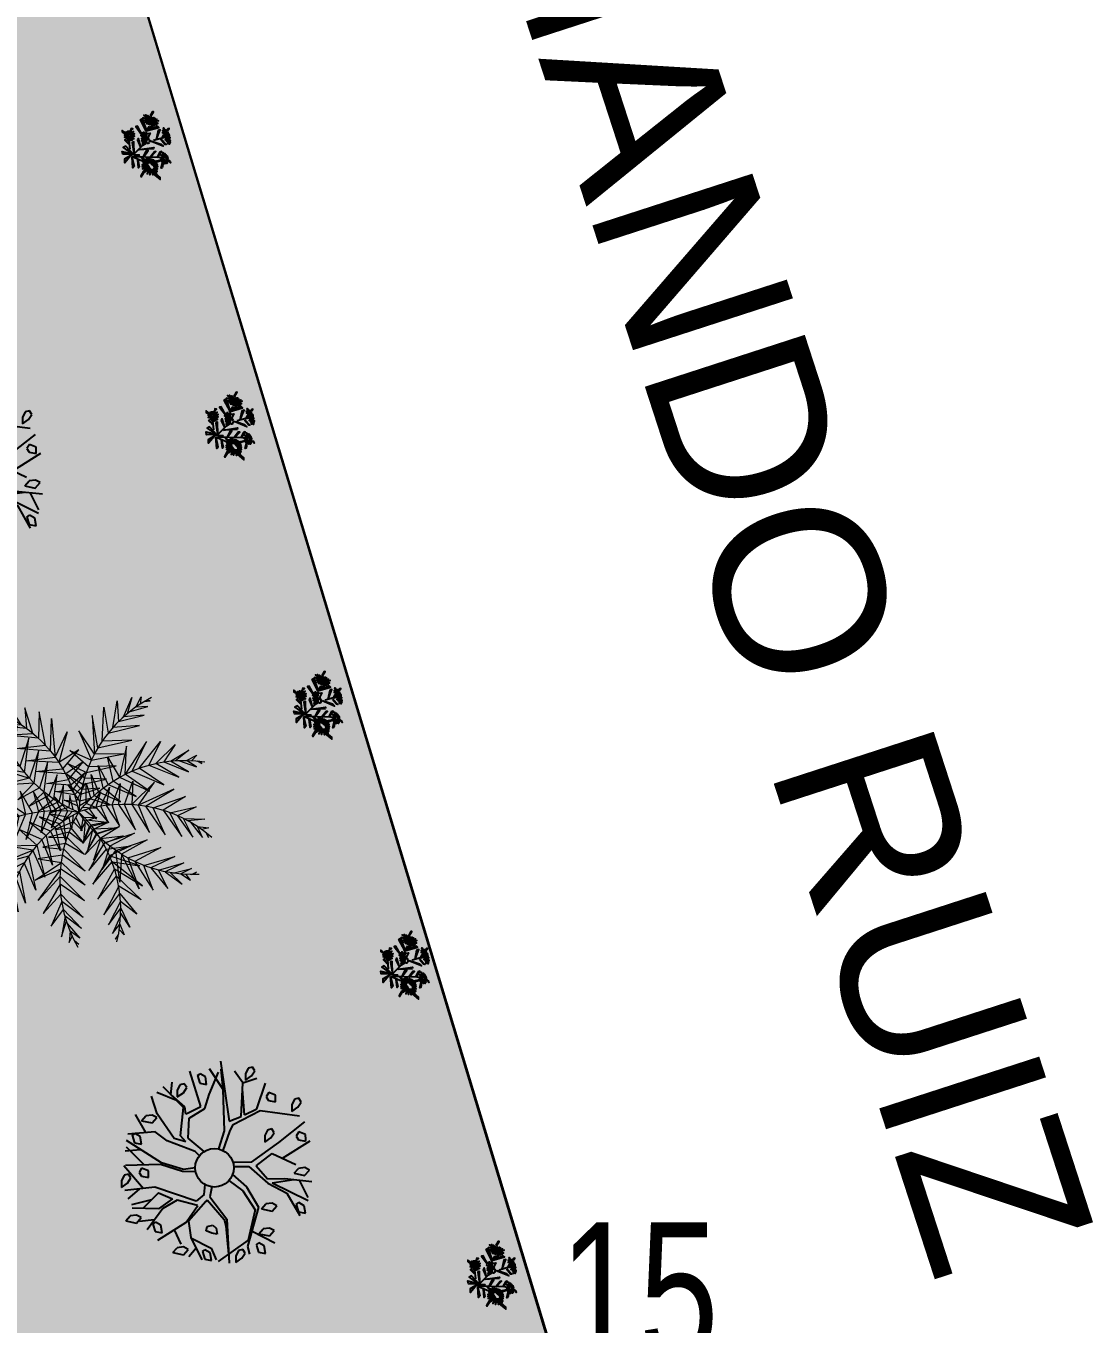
# Model space of a CAD drawing. Header units: millimetres. Extents: x 603916 to 1211550, y 1309898 to 2622648.
# Drawn here: x 604228.25 to 604245.7, y 1311117.87 to 1311139.11 of the extents above; entities that cross this region are included whole.
import ezdxf
from ezdxf.enums import TextEntityAlignment as Align

# ---------------------------------------------------------------- set-up
doc = ezdxf.new("R2010")
doc.units = ezdxf.units.MM
for name, color, linetype in [('ARBOLES', 102, 'Continuous'), ('FLORES', 7, 'Continuous'), ('FRAME 025', 7, 'Continuous'), ('MUEBLES', 1, 'Continuous'), ('PALME-1', 82, 'Continuous'), ('TEXTO 2', 7, 'Continuous')]:
    doc.layers.add(name, color=color, linetype=linetype)
doc.styles.add('PUNTOS PI', font='arial.ttf', dxfattribs={"height": 2.75})
doc.styles.add('TSN - Swis721 LtCn BT', font='swisscl.ttf')

# ---------------------------------------------------------------- blocks, each defined once
blk = doc.blocks.new('p_arbol04')
at = {"layer": 'ARBOLES'}
for p, q in [((-1.003, 0.765), (-1.206, 2.042)), ((-0.408, 1.55), (-1.03, 2.13)), ((-0.623, 1.751), (-0.408, 2.362)), ((0.051, 1.875), (0.346, 2.362)), ((0.761, 1.696), (0.543, 2.316)), ((0.739, 1.388), (0.805, 2.293)), ((0.772, 1.945), (1.1, 2.177)), ((-1.138, 1.515), (-1.476, 1.85)), ((-1.41, 1.113), (-1.364, 1.898)), ((-0.178, 0.97), (0.051, 1.875)), ((0.778, 1.371), (0.783, 1.942)), ((1.121, 1.006), (1.721, 1.988)), ((-1.98, 0.646), (-1.849, 1.574)), ((-1.07, 0.749), (-1.815, 1.547)), ((-0.375, 1.086), (-0.408, 1.55)), ((0.018, 0.878), (0.739, 1.388)), ((0.636, 1.196), (0.778, 1.371)), ((2.581, 1.481), (1.362, 0.043)), ((1.571, 1.059), (2.283, 1.298)), ((1.984, 0.831), (2.181, 1.574)), ((1.984, 0.831), (2.41, 1.295)), ((-1.718, 0.414), (-2.406, 1.04)), ((-0.047, 0.205), (-0.375, 1.086)), ((-0.014, 0.623), (-0.178, 0.97)), ((-0.014, 0.623), (0.018, 0.878)), ((0.117, 0.646), (0.608, 1.04)), ((0.608, 1.04), (1.158, 0.873)), ((0.704, 1.166), (0.636, 1.196)), ((0.708, 1.165), (1.121, 1.006)), ((1.034, -0.05), (1.984, 0.831)), ((1.158, 0.873), (1.571, 1.059)), ((2.541, 0.507), (2.64, 0.947)), ((-2.144, -0.12), (-2.668, 0.507)), ((-2.077, 0.227), (-2.603, 0.599)), ((-2.079, 0.738), (-2.537, 0.808)), ((-1.194, -0.839), (-1.718, 0.414)), ((-0.777, 0.094), (-1.07, 0.749)), ((-0.71, 0.11), (-1.003, 0.765)), ((0.136, -0.002), (0.117, 0.646)), ((1.722, -0.143), (2.541, 0.507)), ((2.541, 0.507), (2.934, 0.275)), ((-2.489, -0.25), (-2.832, 0.066)), ((-1.768, 0.206), (-2.439, 0.251)), ((-1.768, 0.206), (-1.62, -0.236)), ((-0.515, -0.225), (-0.777, 0.094)), ((-0.425, -0.127), (-0.71, 0.11)), ((-0.057, 0.021), (-0.047, 0.205)), ((1.362, 0.043), (1.722, -0.143)), ((1.82, -0.189), (2.383, 0.381)), ((-2.046, -0.213), (-2.865, -0.282)), ((-1.62, -0.236), (-2.144, -0.12)), ((-1.554, -0.375), (-2.046, -0.213)), ((-1.259, -0.955), (-1.554, -0.375)), ((0.496, -0.29), (1.034, -0.05)), ((0.551, -0.431), (1.132, -0.189)), ((1.132, -0.189), (1.362, -0.12)), ((1.362, -0.12), (2.246, -0.468)), ((1.82, -0.189), (2.214, -0.352)), ((2.214, -0.352), (3, -0.027)), ((-1.882, -1.048), (-2.898, -0.746)), ((-0.866, -0.885), (-0.616, -0.706)), ((2.246, -0.468), (2.934, -1.488)), ((-2.313, -0.92), (-2.505, -1.372)), ((-1.816, -1.071), (-2.144, -1.465)), ((-1.259, -0.978), (-1.882, -1.048)), ((-0.995, -1.071), (-1.816, -1.071)), ((-0.866, -0.885), (-1.194, -0.839)), ((-0.925, -1.07), (-1.039, -1.872)), ((-0.995, -1.07), (-0.925, -1.07)), ((-0.803, -1.07), (-0.978, -1.928)), ((-0.803, -1.071), (-0.801, -1.071)), ((-0.53, -0.911), (-0.801, -1.071)), ((-0.036, -1.178), (0.018, -1.72)), ((0.182, -1.14), (0.182, -1.72)), ((0.394, -1.003), (0.706, -1.349)), ((0.866, -1.332), (0.474, -0.903)), ((-2.144, -1.465), (-2.439, -2.184)), ((-2.153, -1.476), (-1.98, -2.161)), ((0.706, -1.349), (0.706, -2.138)), ((0.87, -1.512), (0.805, -2.045)), ((0.866, -1.332), (1.886, -1.558)), ((0.87, -1.512), (1.493, -1.628)), ((1.886, -1.558), (2.902, -1.744)), ((-2.287, -1.813), (-2.636, -1.813)), ((-0.978, -1.928), (-1.955, -2.892)), ((-1.039, -1.872), (-1.152, -2.045)), ((0.018, -1.72), (-0.178, -2.393)), ((0.182, -1.72), (-0.047, -2.416)), ((1.493, -1.628), (1.722, -2.416)), ((1.591, -1.966), (2.574, -2.254)), ((-1.98, -2.161), (-2.144, -2.509)), ((-1.152, -2.045), (-1.536, -2.447)), ((-0.047, -2.416), (-1.194, -2.973)), ((-0.178, -2.393), (-1.03, -2.857)), ((0.706, -2.138), (0.87, -2.787)), ((0.805, -2.045), (1.165, -2.44)), ((0.805, -2.231), (1.132, -3.437)), ((0.805, -2.231), (1.328, -2.67)), ((-1.03, -2.857), (-2.144, -2.602)), ((-1.525, -2.442), (-1.759, -2.685)), ((-0.735, -2.764), (-0.539, -3.53)), ((0.87, -2.787), (0.608, -3.553)), ((1.165, -2.44), (1.657, -3.135)), ((1.427, -2.811), (1.198, -3.367))]:
    blk.add_line(p, q, dxfattribs=at)
at = {"layer": 'ARBOLES', "color": 1}
for p, q in [((-0.431, 2.094), (-0.267, 1.802)), ((-0.431, 2.094), (-0.229, 2.094)), ((-0.079, 1.961), (-0.229, 2.094)), ((-0.965, 2.011), (-1.091, 1.802)), ((-1.091, 1.802), (-0.979, 1.616)), ((-0.979, 1.616), (-0.829, 1.802)), ((-0.965, 2.011), (-0.866, 1.988)), ((-0.829, 1.802), (-0.866, 1.988)), ((-0.267, 1.802), (-0.042, 1.802)), ((-0.042, 1.802), (-0.079, 1.961)), ((1.008, 1.882), (0.858, 1.749)), ((0.858, 1.749), (1.083, 1.696)), ((1.196, 1.935), (1.008, 1.882)), ((1.083, 1.696), (1.271, 1.722)), ((1.308, 1.855), (1.196, 1.935)), ((1.271, 1.722), (1.308, 1.855)), ((1.772, 1.719), (1.646, 1.51)), ((1.772, 1.719), (1.87, 1.696)), ((1.908, 1.51), (1.87, 1.696)), ((-2.254, 1.324), (-2.404, 1.191)), ((-2.066, 1.377), (-2.254, 1.324)), ((-1.954, 1.298), (-2.066, 1.377)), ((-1.991, 1.165), (-1.954, 1.298)), ((1.646, 1.51), (1.758, 1.324)), ((1.758, 1.324), (1.908, 1.51)), ((-2.404, 1.191), (-2.179, 1.138)), ((-2.179, 1.138), (-1.991, 1.165)), ((-1.691, 1.085), (-1.729, 0.953)), ((-1.729, 0.953), (-1.616, 0.767)), ((-1.541, 1.112), (-1.691, 1.085)), ((-1.579, 0.793), (-1.466, 0.899)), ((-1.466, 0.899), (-1.541, 1.112)), ((-1.616, 0.767), (-1.579, 0.793)), ((2.808, 0.634), (2.658, 0.501)), ((2.658, 0.501), (2.883, 0.448)), ((2.995, 0.687), (2.808, 0.634)), ((2.883, 0.448), (3.07, 0.475)), ((3.108, 0.608), (2.995, 0.687)), ((3.07, 0.475), (3.108, 0.608)), ((-3.093, 0.395), (-2.928, 0.103)), ((-3.093, 0.395), (-2.891, 0.395)), ((-2.928, 0.103), (-2.703, 0.103)), ((-2.741, 0.262), (-2.891, 0.395)), ((-2.703, 0.103), (-2.741, 0.262)), ((-2.614, -0.298), (-2.741, -0.507)), ((-2.614, -0.298), (-2.516, -0.322)), ((-2.479, -0.507), (-2.516, -0.322)), ((2.695, -0.322), (2.658, -0.454)), ((2.845, -0.295), (2.695, -0.322)), ((2.92, -0.507), (2.845, -0.295)), ((-2.741, -0.507), (-2.628, -0.693)), ((-2.628, -0.693), (-2.479, -0.507)), ((2.658, -0.454), (2.77, -0.64)), ((2.77, -0.64), (2.808, -0.613)), ((2.808, -0.613), (2.92, -0.507)), ((1.758, -1.091), (1.608, -1.224)), ((1.945, -1.038), (1.758, -1.091)), ((2.058, -1.118), (1.945, -1.038)), ((2.02, -1.251), (2.058, -1.118)), ((3.033, -1.091), (2.883, -1.224)), ((3.22, -1.038), (3.033, -1.091)), ((3.333, -1.118), (3.22, -1.038)), ((3.295, -1.251), (3.333, -1.118)), ((-2.868, -1.357), (-2.703, -1.649)), ((-2.868, -1.357), (-2.666, -1.357)), ((-2.516, -1.489), (-2.666, -1.357)), ((-2.479, -1.649), (-2.516, -1.489)), ((1.608, -1.224), (1.833, -1.277)), ((1.833, -1.277), (2.02, -1.251)), ((2.883, -1.224), (3.108, -1.277)), ((3.108, -1.277), (3.295, -1.251)), ((-2.703, -1.649), (-2.479, -1.649)), ((-1.669, -1.683), (-1.552, -1.621)), ((-1.61, -1.869), (-1.669, -1.683)), ((-1.523, -2.014), (-1.61, -1.869)), ((-1.552, -1.621), (-1.406, -1.724)), ((-1.406, -1.869), (-1.523, -2.014)), ((-1.406, -1.724), (-1.406, -1.869)), ((2.395, -1.834), (2.358, -1.967)), ((2.358, -1.967), (2.47, -2.153)), ((2.545, -1.808), (2.395, -1.834)), ((2.508, -2.126), (2.62, -2.02)), ((2.62, -2.02), (2.545, -1.808)), ((-2.239, -2.024), (-2.366, -2.233)), ((-2.366, -2.233), (-2.254, -2.418)), ((-2.254, -2.418), (-2.104, -2.233)), ((-2.239, -2.024), (-2.141, -2.047)), ((-2.104, -2.233), (-2.141, -2.047)), ((2.47, -2.153), (2.508, -2.126)), ((-0.019, -2.525), (0.146, -2.817)), ((-0.019, -2.525), (0.183, -2.525)), ((0.146, -2.817), (0.371, -2.817)), ((0.333, -2.657), (0.183, -2.525)), ((0.371, -2.817), (0.333, -2.657)), ((1.481, -2.551), (1.646, -2.843)), ((1.481, -2.551), (1.683, -2.551)), ((1.833, -2.684), (1.683, -2.551)), ((1.87, -2.843), (1.833, -2.684)), ((-1.654, -2.896), (-1.804, -3.029)), ((-1.804, -3.029), (-1.579, -3.082)), ((-1.466, -2.843), (-1.654, -2.896)), ((-1.579, -3.082), (-1.391, -3.055)), ((-1.354, -2.923), (-1.466, -2.843)), ((-1.391, -3.055), (-1.354, -2.923)), ((-1.194, -2.973), (-1.325, -3.182)), ((-0.979, -3.162), (-1.091, -3.347)), ((-0.866, -3.162), (-0.979, -3.135)), ((-0.829, -3.347), (-0.866, -3.162)), ((-0.656, -2.976), (-0.491, -3.268)), ((-0.656, -2.976), (-0.454, -2.976)), ((-0.304, -3.109), (-0.454, -2.976)), ((-0.267, -3.268), (-0.304, -3.109)), ((1.646, -2.843), (1.87, -2.843)), ((-1.091, -3.347), (-0.979, -3.533)), ((-0.979, -3.533), (-0.829, -3.347)), ((-0.491, -3.268), (-0.267, -3.268)), ((0.797, -3.245), (0.671, -3.454)), ((0.671, -3.454), (0.783, -3.639)), ((0.783, -3.639), (0.933, -3.454)), ((0.797, -3.245), (0.896, -3.268)), ((0.933, -3.454), (0.896, -3.268))]:
    blk.add_line(p, q, dxfattribs=at)
at = {"layer": 'ARBOLES'}
blk.add_circle((-0.03, -0.578), 0.6, dxfattribs=at)
blk = doc.blocks.new('A$C48C97B70')
at = {"layer": 'PALME-1', "lineweight": 5}
for p, q in [((2.072, 6.54), (2.171, 6.533)), ((2.216, 6.497), (2.072, 6.54)), ((2.109, 6.384), (2.41, 6.325)), ((2.556, 6.176), (2.109, 6.384)), ((2.315, 6.6), (2.309, 6.418)), ((2.41, 6.325), (2.315, 6.6)), ((2.552, 6.547), (2.605, 6.122)), ((2.687, 6.026), (2.552, 6.547)), ((2.903, 6.407), (2.793, 5.89)), ((2.912, 5.72), (2.903, 6.407)), ((2.171, 6.148), (2.687, 6.026)), ((2.793, 5.89), (2.171, 6.148)), ((3.221, 6.198), (3.009, 5.561)), ((3.129, 5.334), (3.221, 6.198)), ((2.251, 5.877), (2.912, 5.72)), ((3.009, 5.561), (2.251, 5.877)), ((3.21, 5.152), (3.477, 5.948)), ((3.477, 5.948), (3.277, 4.976)), ((2.388, 5.472), (3.129, 5.334)), ((3.21, 5.152), (2.388, 5.472)), ((3.277, 4.976), (3.756, 5.506)), ((3.756, 5.506), (3.328, 4.818)), ((2.535, 5.1), (3.277, 4.976)), ((3.328, 4.818), (2.535, 5.1)), ((3.909, 4.977), (3.328, 4.818)), ((3.377, 4.635), (3.909, 4.977)), ((2.683, 4.767), (3.377, 4.635)), ((3.409, 4.484), (2.683, 4.767)), ((3.925, 4.65), (3.409, 4.484)), ((3.435, 4.33), (3.925, 4.65)), ((5.099, 4.709), (4.7, 4.004)), ((4.863, 4.035), (5.099, 4.709)), ((5.621, 4.675), (4.863, 4.035)), ((5.049, 4.06), (5.621, 4.675)), ((1.109, 4.315), (1.959, 3.803)), ((1.771, 3.798), (1.109, 4.315)), ((1.619, 4.431), (2.125, 3.798)), ((1.959, 3.803), (1.619, 4.431)), ((2.169, 4.399), (2.125, 3.798)), ((2.314, 3.783), (2.169, 4.399)), ((2.871, 4.392), (3.435, 4.33)), ((3.454, 4.176), (2.871, 4.392)), ((3.893, 4.364), (3.454, 4.176)), ((3.464, 4.032), (3.893, 4.364)), ((4.221, 3.864), (4.266, 4.448)), ((4.266, 4.448), (4.368, 3.915)), ((4.516, 3.959), (4.561, 4.59)), ((4.561, 4.59), (4.7, 4.004)), ((5.248, 4.076), (5.963, 4.571)), ((5.963, 4.571), (5.505, 4.079)), ((5.691, 4.07), (6.298, 4.391)), ((6.298, 4.391), (5.897, 4.047)), ((0.788, 4.157), (1.318, 3.745)), ((1.572, 3.782), (0.788, 4.157)), ((2.483, 4.305), (2.467, 3.763)), ((2.621, 3.736), (2.483, 4.305)), ((2.742, 4.179), (2.773, 3.702)), ((2.911, 3.665), (2.742, 4.179)), ((2.956, 4.034), (3.027, 3.628)), ((3.19, 3.57), (2.956, 4.034)), ((3.012, 4.138), (3.464, 4.032)), ((3.469, 3.911), (3.012, 4.138)), ((3.468, 3.739), (3.827, 4.113)), ((3.827, 4.113), (3.469, 3.911)), ((3.685, 3.61), (3.842, 4.104)), ((3.842, 4.104), (3.836, 3.693)), ((3.945, 3.747), (4.03, 4.282)), ((4.03, 4.282), (4.076, 3.806)), ((4.7, 4.004), (5.327, 3.442)), ((5.327, 3.442), (4.863, 4.035)), ((5.049, 4.06), (5.724, 3.492)), ((5.724, 3.492), (5.248, 4.076)), ((5.505, 4.079), (6.145, 3.565)), ((6.145, 3.565), (5.691, 4.07)), ((5.897, 4.047), (6.422, 3.625)), ((6.068, 4.019), (6.59, 4.15)), ((6.422, 3.625), (6.068, 4.019)), ((6.59, 4.15), (6.19, 3.993)), ((0.485, 3.926), (0.936, 3.651)), ((1.136, 3.706), (0.485, 3.926)), ((0.936, 3.651), (0.485, 3.15)), ((1.318, 3.745), (0.768, 3.135)), ((0.768, 3.135), (1.136, 3.706)), ((1.771, 3.798), (1.195, 3.13)), ((1.195, 3.13), (1.572, 3.782)), ((1.595, 3.144), (1.959, 3.803)), ((2.125, 3.798), (1.595, 3.144)), ((1.958, 3.173), (2.314, 3.783)), ((2.467, 3.763), (1.958, 3.173)), ((2.375, 3.225), (2.621, 3.736)), ((2.773, 3.702), (2.375, 3.225)), ((2.661, 3.273), (2.911, 3.665)), ((3.181, 3.857), (3.468, 3.739)), ((3.462, 3.617), (3.181, 3.857)), ((3.836, 3.693), (4.254, 3.401)), ((4.254, 3.401), (3.945, 3.747)), ((4.076, 3.806), (4.544, 3.399)), ((4.544, 3.399), (4.221, 3.864)), ((4.368, 3.915), (4.964, 3.413)), ((4.964, 3.413), (4.516, 3.959)), ((6.261, 3.976), (6.658, 3.683)), ((6.462, 3.919), (6.749, 3.967)), ((6.658, 3.683), (6.462, 3.919)), ((6.749, 3.967), (6.592, 3.874)), ((6.706, 3.831), (6.813, 3.725)), ((6.813, 3.725), (6.759, 3.809)), ((0.108, 3.437), (0.277, 3.37)), ((0.398, 3.434), (0.108, 3.437)), ((0.236, 3.642), (0.655, 3.551)), ((0.772, 3.596), (0.236, 3.642)), ((0.588, 3.523), (0.242, 3.171)), ((0.242, 3.171), (0.398, 3.434)), ((0.485, 3.15), (0.772, 3.596)), ((3.027, 3.628), (2.661, 3.273)), ((2.982, 3.339), (3.19, 3.57)), ((3.302, 3.524), (2.982, 3.339)), ((3.333, 3.347), (3.387, 2.981)), ((3.581, 3.546), (3.927, 3.415)), ((3.927, 3.415), (3.685, 3.61)), ((0.172, 3.309), (0.083, 3.188)), ((0.083, 3.188), (0.123, 3.278)), ((2.517, 3.065), (2.973, 2.919)), ((3.058, 3.034), (2.517, 3.065)), ((3.248, 3.258), (2.731, 3.212)), ((2.731, 3.212), (3.134, 3.129)), ((3.331, 2.658), (3.058, 3.034)), ((3.134, 3.129), (3.331, 2.658)), ((3.387, 2.981), (3.248, 3.258)), ((3.534, 3.189), (3.34, 2.708)), ((3.34, 2.708), (3.598, 3.029)), ((3.494, 3.304), (3.845, 3.186)), ((3.845, 3.186), (3.534, 3.189)), ((3.598, 3.029), (4.106, 2.989)), ((4.106, 2.989), (3.647, 2.918)), ((2.305, 2.87), (2.804, 2.657)), ((2.885, 2.79), (2.305, 2.87)), ((2.804, 2.657), (3.166, 1.967)), ((3.27, 2.374), (2.885, 2.79)), ((2.973, 2.919), (3.27, 2.374)), ((3.647, 2.918), (3.373, 2.451)), ((3.373, 2.451), (3.71, 2.789)), ((3.785, 2.652), (3.45, 2.173)), ((3.71, 2.789), (4.331, 2.805)), ((4.331, 2.805), (3.785, 2.652)), ((1.871, 2.113), (2.646, 2.352)), ((2.103, 2.613), (2.646, 2.352)), ((2.729, 2.522), (2.103, 2.613)), ((2.646, 2.352), (3.06, 1.619)), ((3.166, 1.967), (2.729, 2.522)), ((3.45, 2.173), (3.866, 2.519)), ((3.953, 2.391), (3.586, 1.876)), ((3.866, 2.519), (4.646, 2.527)), ((4.646, 2.527), (3.953, 2.391)), ((1.792, 1.596), (2.581, 2.199)), ((2.516, 2.023), (1.792, 1.596)), ((2.581, 2.199), (1.871, 2.113)), ((2.516, 2.023), (2.926, 1.242)), ((3.06, 1.619), (2.581, 2.199)), ((3.586, 1.876), (4.066, 2.239)), ((3.926, 1.441), (4.066, 2.239)), ((4.172, 2.112), (3.926, 1.441)), ((4.066, 2.239), (4.908, 2.274)), ((4.908, 2.274), (4.172, 2.112)), ((4.35, 1.136), (4.172, 2.112)), ((2.457, 1.832), (1.821, 1.24)), ((2.926, 1.242), (2.457, 1.832)), ((4.3, 1.974), (5.183, 1.983)), ((4.3, 1.974), (4.35, 1.136)), ((5.183, 1.983), (4.444, 1.835)), ((4.444, 1.835), (4.68, 0.999)), ((4.68, 0.999), (4.639, 1.669)), ((4.639, 1.669), (5.461, 1.659)), ((5.461, 1.659), (4.789, 1.558)), ((1.821, 1.24), (2.399, 1.582)), ((2.369, 1.398), (1.925, 0.874)), ((2.764, 0.846), (2.369, 1.398)), ((2.399, 1.582), (2.764, 0.846)), ((4.789, 1.558), (5.053, 0.924)), ((5.053, 0.924), (4.963, 1.444)), ((4.963, 1.444), (5.636, 1.437)), ((5.636, 1.437), (5.112, 1.358)), ((5.112, 1.358), (5.431, 0.925)), ((1.925, 0.874), (2.347, 1.192)), ((2.338, 1.019), (2.097, 0.538)), ((2.647, 0.589), (2.338, 1.019)), ((2.347, 1.192), (2.647, 0.589)), ((5.431, 0.925), (5.223, 1.3)), ((5.289, 1.268), (5.782, 1.241)), ((5.782, 1.241), (5.48, 1.184)), ((5.48, 1.184), (5.67, 0.964)), ((5.67, 0.964), (5.609, 1.136)), ((5.724, 1.097), (5.874, 1.11)), ((5.874, 1.11), (5.78, 1.08)), ((2.097, 0.538), (2.337, 0.894)), ((2.338, 0.821), (2.539, 0.37)), ((2.351, 0.612), (2.242, 0.343)), ((2.242, 0.343), (2.366, 0.476)), ((2.539, 0.37), (2.351, 0.612)), ((2.384, 0.355), (2.464, 0.229)), ((2.464, 0.229), (2.394, 0.298))]:
    blk.add_line(p, q, dxfattribs=at)
for points in [[(2.155, 6.219), (2.027, 6.48), (2.16, 6.356)], [(2.156, 6.01), (2.325, 6.474), (2.155, 6.219)], [(2.17, 6.478), (2.241, 6.61), (2.176, 6.535)], [(2.17, 5.812), (1.897, 6.276), (2.16, 5.937)], [(2.191, 5.641), (2.448, 6.263), (2.17, 5.812)], [(2.271, 5.255), (2.584, 6.015), (2.227, 5.436)], [(2.227, 5.436), (1.748, 5.928), (2.191, 5.641)], [(4.393, 4.884), (4.496, 5.717), (4.256, 4.754)], [(4.545, 5.014), (4.834, 5.833), (4.75, 5.166)], [(4.907, 5.267), (5.211, 5.884), (5.087, 5.37)], [(5.242, 5.447), (5.588, 5.859), (5.357, 5.498)], [(5.621, 5.597), (5.824, 5.804), (5.752, 5.637)], [(5.87, 5.669), (6.018, 5.646), (5.926, 5.682)], [(2.346, 5.01), (1.67, 5.556), (2.271, 5.255)], [(2.418, 4.824), (2.773, 5.631), (2.346, 5.01)], [(4.256, 4.754), (4.053, 5.439), (4.142, 4.634)], [(5.087, 5.37), (5.76, 5.335), (5.242, 5.447)], [(5.424, 5.526), (5.918, 5.521), (5.621, 5.597)], [(2.418, 4.824), (1.666, 5.198), (2.495, 4.652)], [(2.57, 4.504), (2.932, 5.265), (2.495, 4.652)], [(4.019, 4.489), (3.686, 5.027), (4.142, 4.634)], [(4.393, 4.884), (5.273, 4.819), (4.545, 5.014)], [(4.75, 5.166), (5.571, 5.125), (4.907, 5.267)], [(2.495, 4.652), (1.781, 4.688), (2.57, 4.504)], [(2.749, 4.211), (3.062, 4.925), (2.665, 4.34)], [(3.836, 4.239), (3.531, 4.739), (3.925, 4.367)], [(4.142, 4.634), (4.98, 4.546), (4.256, 4.754)], [(2.665, 4.34), (2.047, 4.205), (2.57, 4.504)], [(2.936, 3.961), (3.195, 4.526), (2.84, 4.084)], [(3.681, 3.983), (3.437, 4.467), (3.752, 4.108)], [(3.925, 4.367), (4.703, 4.31), (4.019, 4.489)], [(2.84, 4.084), (2.267, 3.963), (2.749, 4.211)], [(3.112, 3.763), (3.275, 4.247), (3.03, 3.852)], [(3.551, 3.72), (3.388, 4.212), (3.624, 3.876)], [(3.624, 3.876), (4.134, 3.884), (3.681, 3.983)], [(3.752, 4.108), (4.371, 4.052), (3.836, 4.239)], [(3.03, 3.852), (2.492, 3.783), (2.936, 3.961)], [(3.235, 3.642), (2.716, 3.653), (3.112, 3.763)], [(3.325, 3.56), (3.354, 3.929), (3.235, 3.642)], [(3.504, 3.607), (3.861, 3.703), (3.551, 3.72)], [(3.73, 3.458), (4.128, 3.79), (3.902, 3.447)], [(4.023, 3.434), (4.383, 3.838), (4.165, 3.413)], [(4.318, 3.383), (4.671, 3.85), (4.469, 3.347)], [(4.618, 3.304), (4.996, 3.811), (4.797, 3.243)], [(2.338, 3.057), (1.86, 3.471), (2.176, 2.959)], [(2.614, 3.199), (2.169, 3.579), (2.474, 3.131)], [(2.892, 3.311), (2.453, 3.629), (2.757, 3.26)], [(3.173, 3.397), (2.712, 3.637), (3.007, 3.35)], [(3.007, 3.35), (2.918, 2.847), (2.892, 3.311)], [(3.291, 3.426), (3.14, 3.089), (3.173, 3.397)], [(3.524, 3.316), (3.359, 2.985), (3.577, 3.207)], [(3.608, 3.461), (3.828, 3.163), (3.73, 3.458)], [(3.902, 3.447), (4.096, 2.975), (4.023, 3.434)], [(4.165, 3.413), (4.34, 2.817), (4.318, 3.383)], [(4.469, 3.347), (4.701, 2.603), (4.618, 3.304)], [(4.951, 3.181), (5.513, 3.622), (4.797, 3.243)], [(2.039, 2.865), (1.395, 3.175), (2.176, 2.959)], [(2.474, 3.131), (2.407, 2.354), (2.338, 3.057)], [(2.757, 3.26), (2.714, 2.641), (2.614, 3.199)], [(3.645, 3.048), (3.314, 2.661), (3.689, 2.935)], [(3.577, 3.207), (4.054, 3.003), (3.645, 3.048)], [(4.797, 3.243), (5.023, 2.432), (4.951, 3.181)], [(5.122, 3.102), (5.935, 3.312), (4.951, 3.181)], [(5.122, 3.102), (5.384, 2.259), (5.298, 3.008)], [(5.298, 3.008), (6.166, 3.04), (5.516, 2.873)], [(1.889, 2.751), (1.05, 2.782), (2.039, 2.865)], [(1.889, 2.751), (1.814, 1.872), (1.737, 2.622)], [(2.176, 2.959), (2.13, 2.118), (2.039, 2.865)], [(3.735, 2.799), (3.284, 2.372), (3.778, 2.649)], [(3.689, 2.935), (4.213, 2.799), (3.735, 2.799)], [(5.516, 2.873), (5.778, 2.094), (5.667, 2.764)], [(5.667, 2.764), (6.352, 2.708), (5.829, 2.634)], [(1.737, 2.622), (0.883, 2.467), (1.554, 2.443)], [(1.554, 2.443), (1.465, 1.626), (1.429, 2.305)], [(3.815, 2.498), (3.259, 1.952), (3.845, 2.347)], [(3.778, 2.649), (4.355, 2.548), (3.815, 2.498)], [(3.845, 2.347), (4.468, 2.241), (3.872, 2.159)], [(5.829, 2.634), (6.043, 1.995), (5.957, 2.518)], [(5.957, 2.518), (6.468, 2.348), (6.047, 2.431)], [(6.097, 2.378), (6.274, 1.917), (6.236, 2.221)], [(1.198, 2.002), (0.737, 1.726), (1.13, 1.897)], [(1.429, 2.305), (0.772, 2.102), (1.299, 2.143)], [(1.299, 2.143), (1.227, 1.473), (1.198, 2.002)], [(3.872, 2.159), (3.253, 1.588), (3.887, 1.994)], [(3.887, 1.994), (4.536, 1.694), (3.872, 2.159)], [(3.895, 1.806), (4.452, 1.178), (3.887, 1.994)], [(6.236, 2.221), (6.503, 2.108), (6.321, 2.114)], [(6.394, 2.016), (6.426, 1.87), (6.427, 1.969)], [(1.092, 1.835), (1.018, 1.347), (0.99, 1.652)], [(3.895, 1.806), (3.264, 1.188), (3.891, 1.606)], [(0.99, 1.652), (0.753, 1.484), (0.93, 1.529)], [(0.88, 1.418), (0.879, 1.268), (0.858, 1.364)], [(3.87, 1.351), (3.296, 0.762), (3.843, 1.166)], [(3.891, 1.606), (4.315, 0.848), (3.87, 1.351)], [(3.843, 1.166), (4.104, 0.531), (3.8, 0.963)], [(3.8, 0.963), (3.329, 0.481), (3.756, 0.796)], [(3.756, 0.796), (3.836, 0.264), (3.718, 0.676)], [(3.694, 0.607), (3.365, 0.24), (3.618, 0.413)], [(3.618, 0.413), (3.639, 0.123), (3.562, 0.288)], [(3.507, 0.179), (3.392, 0.083), (3.48, 0.128)]]:
    blk.add_lwpolyline(points, dxfattribs=at)
for centre, start, end in [((5.589, 6.144), 171.0105, 231.4464), ((6.694, 2.334), 100.4762, 160.9122), ((4.041, 0.074), 99.9493, 160.3853), ((0.46, 1.763), 329.1163, 29.5523), ((3.594, 0.025), 32.0006, 92.4366)]:
    blk.add_arc(centre, 3.435, start, end, dxfattribs=at)
at = {"layer": 'PALME-1', "lineweight": 5, "extrusion": (0, 0, -1)}
for centre, major_axis, start_param, end_param in [((0.035, 3.843), (2.429, 2.429), -0.156897, 0.89791), ((1.947, 0.368), (-2.429, 2.429), 0.182844, 1.237651), ((5.421, 0.645), (-2.429, 2.429), 0.173647, 1.228454), ((5.771, 0.927), (2.429, 2.429), 3.700109, 4.754916), ((6.759, 4.372), (-2.429, 2.429), 4.173367, 5.228174)]:
    blk.add_ellipse(centre, major_axis=major_axis, ratio=1, start_param=start_param, end_param=end_param, dxfattribs=at)
blk = doc.blocks.new('FLORES-1')
at = {"color": 86, "linetype": 'Continuous'}
for p, q in [((0.05, 0.385), (0.045, 0.422)), ((0.05, 0.382), (0.061, 0.281)), ((0.054, 0.385), (0.068, 0.419)), ((-0.188, 0.272), (-0.183, 0.181)), ((-0.183, 0.181), (-0.159, 0.155)), ((-0.159, 0.155), (-0.182, 0.283)), ((0.23, 0.294), (0.188, 0.231)), ((-0.141, 0.099), (-0.027, -0.013)), ((-0.074, 0.088), (-0.105, 0.101)), ((-0.064, 0.077), (-0.101, 0.09)), ((0.056, 0.146), (-0.002, 0.01)), ((0.168, 0.017), (0.07, -0.012)), ((0.168, 0.017), (0.196, 0.029))]:
    blk.add_line(p, q, dxfattribs=at)
at = {"color": 1, "linetype": 'Continuous'}
for p, q in [((-0.183, 0.183), (-0.196, 0.169)), ((0.056, 0.146), (0.064, 0.192)), ((0.069, 0.177), (0.069, 0.199))]:
    blk.add_line(p, q, dxfattribs=at)
for points in [[(0.084, 0.441), (0.152, 0.44), (0.085, 0.447), (0.124, 0.455), (0.072, 0.453), (0.087, 0.468), (0.06, 0.456), (0.064, 0.474), (0.051, 0.456), (0.05, 0.474), (0.045, 0.457), (0.036, 0.47), (0.04, 0.457), (0.023, 0.465), (0.033, 0.457), (0.015, 0.47), (0.017, 0.454), (-0.001, 0.459), (0.011, 0.451), (-0.017, 0.462), (-0.001, 0.45), (-0.035, 0.448), (-0.004, 0.442), (-0.047, 0.437), (0.006, 0.44), (-0.037, 0.419), (0.016, 0.439), (-0.004, 0.418), (0.022, 0.443), (0.016, 0.409), (0.033, 0.442), (0.036, 0.418), (0.042, 0.442), (0.05, 0.41), (0.048, 0.441), (0.076, 0.417), (0.065, 0.439), (0.107, 0.412), (0.074, 0.44), (0.127, 0.42), (0.089, 0.442)], [(-0.157, 0.318), (-0.107, 0.327), (-0.161, 0.329), (-0.128, 0.346), (-0.163, 0.335), (-0.148, 0.355), (-0.167, 0.338), (-0.169, 0.36), (-0.176, 0.339), (-0.18, 0.36), (-0.181, 0.338), (-0.191, 0.359), (-0.192, 0.336), (-0.209, 0.354), (-0.2, 0.336), (-0.227, 0.342), (-0.209, 0.328), (-0.239, 0.333), (-0.212, 0.32), (-0.244, 0.321), (-0.209, 0.317), (-0.238, 0.301), (-0.202, 0.317), (-0.228, 0.286), (-0.194, 0.311), (-0.202, 0.277), (-0.182, 0.31), (-0.176, 0.275), (-0.173, 0.31), (-0.152, 0.282), (-0.163, 0.32), (-0.123, 0.296), (-0.161, 0.315)], [(0.271, 0.347), (0.243, 0.307), (0.28, 0.334), (0.258, 0.297), (0.289, 0.324), (0.268, 0.282), (0.294, 0.316), (0.29, 0.273), (0.305, 0.315), (0.317, 0.258), (0.315, 0.304), (0.35, 0.265), (0.327, 0.307), (0.374, 0.287), (0.344, 0.313), (0.369, 0.309), (0.332, 0.326), (0.352, 0.33), (0.324, 0.336), (0.331, 0.347), (0.316, 0.346), (0.319, 0.362), (0.304, 0.362), (0.306, 0.384), (0.293, 0.373), (0.294, 0.392), (0.278, 0.386), (0.273, 0.409), (0.265, 0.386), (0.251, 0.419), (0.262, 0.377), (0.224, 0.401), (0.259, 0.375), (0.21, 0.378), (0.259, 0.367), (0.215, 0.357), (0.268, 0.358), (0.22, 0.342), (0.271, 0.351), (0.226, 0.329), (0.266, 0.341)], [(-0.161, 0.17), (-0.138, 0.187), (-0.16, 0.156), (-0.125, 0.173), (-0.153, 0.149), (-0.107, 0.154), (-0.149, 0.14), (-0.102, 0.131), (-0.151, 0.128), (-0.104, 0.11), (-0.151, 0.116), (-0.105, 0.094), (-0.159, 0.11), (-0.131, 0.072), (-0.17, 0.108), (-0.151, 0.054), (-0.173, 0.105), (-0.174, 0.045), (-0.182, 0.107), (-0.196, 0.04), (-0.198, 0.11), (-0.221, 0.046), (-0.215, 0.11), (-0.243, 0.051), (-0.228, 0.109), (-0.27, 0.068), (-0.238, 0.119), (-0.29, 0.093), (-0.248, 0.129), (-0.305, 0.123), (-0.257, 0.144), (-0.311, 0.148), (-0.257, 0.153), (-0.304, 0.169), (-0.253, 0.161), (-0.287, 0.186), (-0.248, 0.17), (-0.262, 0.201), (-0.24, 0.176), (-0.237, 0.213), (-0.23, 0.179), (-0.217, 0.217), (-0.218, 0.176), (-0.199, 0.215), (-0.205, 0.178), (-0.188, 0.215), (-0.195, 0.173)], [(-0.177, 0.172), (-0.183, 0.168), (-0.179, 0.175)], [(-0.169, 0.164), (-0.172, 0.161), (-0.169, 0.165)], [(-0.166, 0.196), (-0.161, 0.206), (-0.167, 0.2)], [(-0.161, 0.176), (-0.147, 0.195), (-0.163, 0.183)], [(0.079, 0.181), (0.071, 0.145), (0.07, 0.173)], [(0.081, 0.193), (0.082, 0.199), (0.083, 0.195)], [(0.099, 0.195), (0.086, 0.154), (0.085, 0.185)], [(0.149, 0.231), (0.179, 0.239), (0.147, 0.224), (0.194, 0.21), (0.144, 0.217), (0.19, 0.193), (0.15, 0.195), (0.17, 0.167), (0.12, 0.192), (0.135, 0.159), (0.112, 0.2), (0.11, 0.152), (0.101, 0.196)], [(0.225, 0.069), (0.258, 0.082), (0.237, 0.065), (0.264, 0.069), (0.237, 0.056), (0.266, 0.058), (0.237, 0.05), (0.272, 0.045), (0.243, 0.04), (0.273, 0.027), (0.245, 0.035), (0.257, 0.006), (0.236, 0.028), (0.245, -0.007), (0.232, 0.025), (0.222, -0.015), (0.224, 0.023), (0.2, -0.002), (0.211, 0.024), (0.176, 0.009), (0.206, 0.034), (0.159, 0.034), (0.197, 0.043), (0.157, 0.052), (0.192, 0.054), (0.163, 0.077), (0.196, 0.063), (0.188, 0.095), (0.202, 0.068), (0.213, 0.106), (0.218, 0.075), (0.244, 0.104), (0.229, 0.067)]]:
    blk.add_lwpolyline(points, dxfattribs=at)
at = {"color": 50, "linetype": 'Continuous'}
for points in [[(0.043, 0.454), (0.04, 0.455), (0.029, 0.455), (0.02, 0.453), (0.007, 0.451), (-0.004, 0.448), (-0.008, 0.445), (-0.004, 0.442), (0.015, 0.441), (0.033, 0.442), (0.055, 0.441), (0.069, 0.441), (0.084, 0.443), (0.081, 0.452), (0.067, 0.455), (0.053, 0.455), (0.039, 0.453)], [(-0.161, 0.317), (-0.16, 0.319), (-0.16, 0.324), (-0.162, 0.328), (-0.169, 0.335), (-0.171, 0.336), (-0.182, 0.337), (-0.192, 0.335), (-0.203, 0.327), (-0.207, 0.32), (-0.204, 0.314), (-0.198, 0.311), (-0.188, 0.312), (-0.178, 0.313), (-0.167, 0.315), (-0.159, 0.317)], [(0.278, 0.38), (0.271, 0.381), (0.263, 0.378), (0.262, 0.372), (0.268, 0.362), (0.275, 0.351), (0.288, 0.337), (0.301, 0.321), (0.317, 0.307), (0.326, 0.313), (0.322, 0.329), (0.315, 0.34), (0.307, 0.35), (0.294, 0.366), (0.28, 0.377)], [(0.117, 0.232), (0.11, 0.234), (0.1, 0.236), (0.088, 0.236), (0.074, 0.234), (0.063, 0.228), (0.054, 0.219), (0.051, 0.211), (0.054, 0.204), (0.063, 0.201), (0.08, 0.2), (0.086, 0.199)], [(0.104, 0.197), (0.108, 0.196), (0.124, 0.195), (0.137, 0.199), (0.144, 0.211), (0.139, 0.22), (0.136, 0.222)], [(0.231, 0.049), (0.23, 0.053), (0.227, 0.057), (0.219, 0.062), (0.207, 0.062), (0.2, 0.056), (0.204, 0.049), (0.207, 0.041), (0.214, 0.031), (0.224, 0.03), (0.232, 0.031), (0.237, 0.039), (0.234, 0.048), (0.23, 0.052)]]:
    blk.add_lwpolyline(points, dxfattribs=at)
at = {"color": 86, "linetype": 'Continuous'}
for points in [[(0.102, 0.471), (0.12, 0.499), (0.122, 0.485), (0.114, 0.464)], [(-0.217, 0.356), (-0.235, 0.368), (-0.251, 0.364), (-0.223, 0.355)], [(-0.136, 0.247), (-0.09, 0.317), (-0.09, 0.296), (-0.132, 0.248)], [(0.062, 0.261), (-0.009, 0.344), (-0.042, 0.357), (0.067, 0.244)], [(0.041, 0.367), (-0.039, 0.398), (-0.032, 0.385), (0.038, 0.363)], [(0.078, 0.41), (0.053, 0.382)], [(0.06, 0.318), (0.146, 0.399), (0.146, 0.372), (0.056, 0.312)], [(0.194, 0.245), (0.178, 0.395), (0.192, 0.388), (0.198, 0.257), (0.217, 0.334), (0.218, 0.299), (0.203, 0.259)], [(0.333, 0.356), (0.368, 0.404), (0.371, 0.393), (0.338, 0.35)], [(-0.3, 0.135), (-0.385, 0.181), (-0.363, 0.19), (-0.305, 0.159)], [(-0.219, 0.287), (-0.27, 0.256), (-0.269, 0.243), (-0.208, 0.289)], [(-0.17, 0.299), (-0.144, 0.266), (-0.019, -0.02)], [(-0.104, 0.181), (-0.069, 0.258), (-0.065, 0.242), (-0.102, 0.175)], [(-0.071, 0.106), (-0.022, 0.181), (-0.019, 0.155), (-0.068, 0.101)], [(0.024, 0.093), (-0.016, 0.254), (-0.03, 0.244), (0.026, 0.082)], [(0.062, 0.168), (0.163, 0.241), (0.154, 0.275), (0.06, 0.167)], [(0.179, 0.183), (0.282, 0.17), (0.286, 0.151), (0.178, 0.18)], [(0.196, 0.245), (0.339, 0.231), (0.342, 0.253), (0.198, 0.247)], [(-0.223, 0.04), (-0.262, -0.01), (-0.273, -0.009), (-0.233, 0.049)], [(-0.078, 0.029), (-0.159, 0.014), (-0.167, 0.003), (-0.073, 0.029)], [(0.004, -0.008), (-0.032, 0.064), (-0.046, 0.045), (0.001, -0.001)], [(-0.003, 0.006), (0.12, -0.041), (0.116, -0.073), (0.006, -0.002)], [(0, 0.014), (0.133, 0.064), (0.132, 0.042), (0.004, 0.013)], [(0.044, 0.117), (0.149, 0.129), (0.134, 0.111), (0.045, 0.114)], [(0.129, 0.002), (0.184, -0.022), (0.193, -0.017), (0.134, 0.002)], [(0.262, 0.015), (0.304, -0.01), (0.288, -0.016), (0.26, 0.004)], [(0.264, 0.078), (0.276, 0.111), (0.287, 0.094), (0.268, 0.079)], [(-0.019, -0.02), (-0.132, -0.038), (-0.144, -0.059), (-0.021, -0.02)], [(0.01, -0.004), (-0.054, -0.123), (-0.011, -0.107), (0.004, -0.008)], [(0.006, -0.002), (0.047, -0.107), (0.08, -0.101), (0.01, -0.004)]]:
    blk.add_lwpolyline(points, dxfattribs=at)
at = {"color": 50, "linetype": 'Continuous'}
blk.add_lwpolyline([(-0.175, 0.155), (-0.175, 0.155), (-0.179, 0.155), (-0.183, 0.156), (-0.186, 0.157), (-0.188, 0.159), (-0.19, 0.16), (-0.192, 0.161), (-0.195, 0.162), (-0.205, 0.167), (-0.215, 0.171), (-0.232, 0.17), (-0.243, 0.162), (-0.249, 0.153), (-0.246, 0.139), (-0.236, 0.123), (-0.222, 0.119), (-0.202, 0.116), (-0.186, 0.113), (-0.165, 0.111), (-0.156, 0.13), (-0.161, 0.146)], close=True, dxfattribs=at)
blk = doc.blocks.new('arbusto5')
at = {"layer": 'FLORES'}
blk.add_blockref('FLORES-1', (0.144, 0.059), dxfattribs=at)

msp = doc.modelspace()

# ---------------------------------------------------------------- hatches: boundary and pattern name
at = {"true_color": 0xafd9aa}
h = msp.add_hatch(color=9, dxfattribs=at)
h.dxf.hatch_style = 1
h.paths.add_polyline_path([(604128.887, 1311115.862), (604125.8, 1311120.6), (604121.983, 1311126.459), (604120.561, 1311128.651), (604107.676, 1311148.514), (604104.297, 1311156.483), (604107.924, 1311158.374), (604117.864, 1311160.989), (604135.855, 1311164.314), (604158.667, 1311168.931), (604187.602, 1311173.995), (604218.328, 1311179.68), (604225.279, 1311155.691), (604237.472, 1311115.326), (604242.187, 1311100.123), (604207.527, 1311088.582), (604200.237, 1311086.222), (604184.326, 1311080.846), (604157.681, 1311071.899), (604150.92, 1311081.477), (604138.41, 1311101.112), (604133.91, 1311108.121), (604129.466, 1311114.971, -0.999015)])
at = {"true_color": 0xf8f6af}
h = msp.add_hatch(color=51, dxfattribs=at)
h.dxf.hatch_style = 1
h.paths.add_polyline_path([(604226.168, 1311152.747), (604207.659, 1311146.262), (604206.902, 1311145.997), (604210.2, 1311136.599, 0.41593), (604211.07, 1311136.2), (604216.03, 1311137.953), (604220.008, 1311126.614), (604215.071, 1311124.871, 0.350964), (604214.618, 1311124.006), (604216.349, 1311119.075, 0.362883), (604217.233, 1311118.681), (604225.262, 1311121.463, -0.318731), (604225.667, 1311121.259), (604229.592, 1311110.073), (604238.17, 1311113.076), (604237.472, 1311115.326)])
h.paths.add_polyline_path([(604223.198, 1311133.523), (604226.589, 1311134.718), (604226.217, 1311135.771), (604222.827, 1311134.576)], flags=24)
h.paths.add_polyline_path([(604223.182, 1311132.753), (604227.303, 1311134.226), (604226.943, 1311135.234), (604222.822, 1311133.761)], flags=24)

# ---------------------------------------------------------------- linework, layer by layer
msp.add_line((604226.168, 1311152.747), (604238.17, 1311113.076))
msp.add_lwpolyline([(604157.681, 1311071.899), (604150.92, 1311081.477), (604135.776, 1311105.245), (604129.177, 1311115.417), (604121.983, 1311126.459), (604107.676, 1311148.514), (604104.297, 1311156.483), (604107.924, 1311158.374), (604117.864, 1311160.989), (604135.855, 1311164.314), (604158.667, 1311168.931), (604187.602, 1311173.995), (604218.328, 1311179.68), (604225.279, 1311155.691), (604237.472, 1311115.326), (604242.187, 1311100.123), (604207.527, 1311088.582), (604200.237, 1311086.222), (604184.326, 1311080.846)], close=True)
at = {"color": 4}
msp.add_lwpolyline([(604157.681, 1311071.899), (604150.92, 1311081.477), (604135.776, 1311105.245), (604129.177, 1311115.417), (604121.983, 1311126.459), (604107.676, 1311148.514), (604104.297, 1311156.483), (604107.924, 1311158.374), (604117.864, 1311160.989), (604135.855, 1311164.314), (604158.667, 1311168.931), (604187.602, 1311173.995), (604218.328, 1311179.68), (604225.279, 1311155.691), (604237.472, 1311115.326), (604242.187, 1311100.123), (604207.527, 1311088.582), (604200.237, 1311086.222), (604184.326, 1311080.846)], close=True, dxfattribs=at)

# ---------------------------------------------------------------- block references
at = {"layer": 'ARBOLES', "xscale": 0.5252973874192619, "yscale": 0.5252973874192619, "zscale": 0.5252973874192619, "rotation": 48.57546149059794}
for p in [(604226.711, 1311131.89), (604231.116, 1311120.64)]:
    msp.add_blockref('p_arbol04', p, dxfattribs=at)
at = {"layer": 'MUEBLES', "linetype": 'Continuous', "xscale": -1.417112015813753, "yscale": 1.417112015653547, "zscale": 1.417112015818895, "rotation": 292.0945269993258}
for p in [(604230, 1311136.788), (604231.37, 1311132.198), (604232.807, 1311127.628), (604234.227, 1311123.374), (604235.653, 1311118.303)]:
    msp.add_blockref('arbusto5', p, dxfattribs=at)
at = {"layer": 'PALME-1', "xscale": -0.6407901816258526, "yscale": 0.6407901816258526, "zscale": 0.6407901816258526, "rotation": 61.92829961941003}
msp.add_blockref('A$C48C97B70', (604232.11, 1311127.156), dxfattribs=at)

# ---------------------------------------------------------------- texts
at = {"layer": 'FRAME 025', "color": 0, "style": 'TSN - Swis721 LtCn BT'}
msp.add_text('15', height=2.2807, dxfattribs=at).set_placement((604236.978, 1311118.396), align=Align.MIDDLE_LEFT)
at = {"layer": 'TEXTO 2', "style": 'PUNTOS PI'}
msp.add_text('CARLOS ARMANDO RUIZ', height=2.75, rotation=287.9854, dxfattribs=at).set_placement((604228.784, 1311162.742))

doc.saveas('drawing.dxf')
